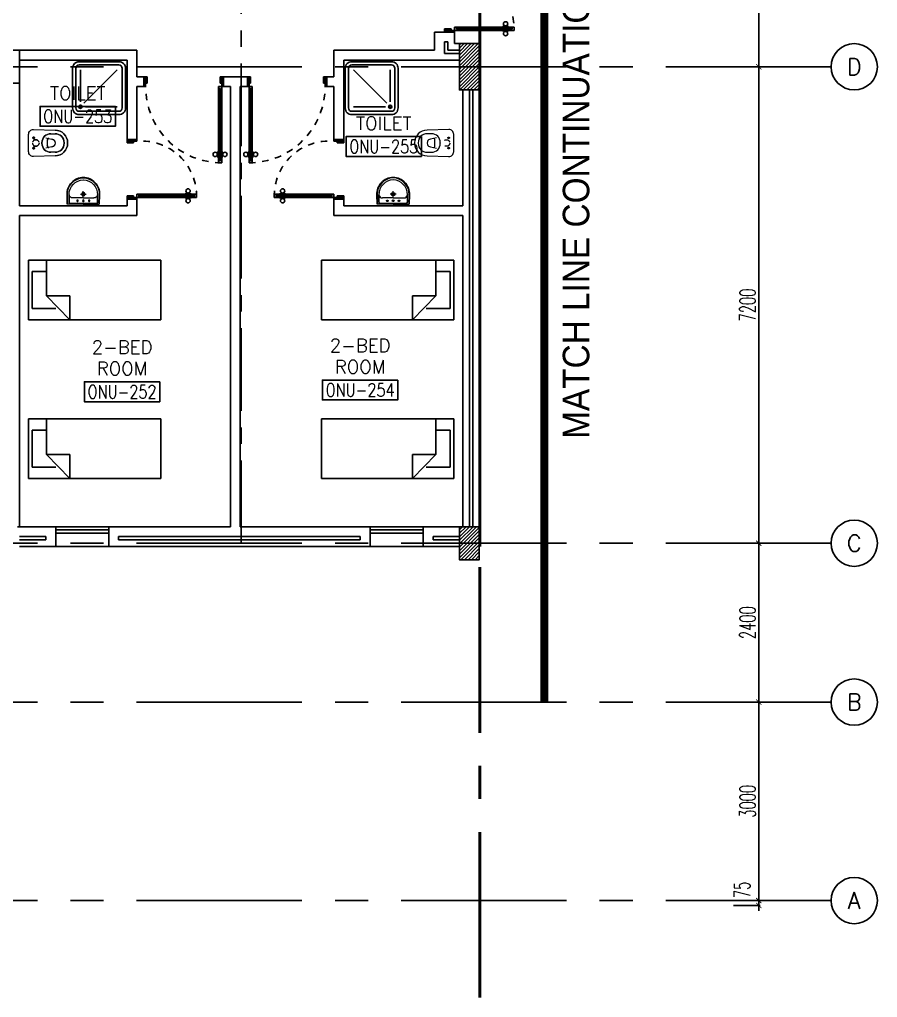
# Model space of a CAD drawing. Extents: x 0 to 90.9, y -1.6 to 78.
# Drawn here: x 77.98 to 90.95, y -1.55 to 13.23 of the extents above; entities that cross this region are included whole.
import ezdxf
from ezdxf.enums import TextEntityAlignment as Align

# ---------------------------------------------------------------- set-up
doc = ezdxf.new("R2010")
doc.units = 0
doc.header["$MEASUREMENT"] = 0
doc.header["$PDMODE"] = 34
for name, pattern in [('CENTER', [2, 1.25, -0.25, 0.25, -0.25]), ('CENTER2', [1.125, 0.75, -0.125, 0.125, -0.125]), ('CENTERX2', [4, 2.5, -0.5, 0.5, -0.5]), ('DASHED', [0.75, 0.5, -0.25]), ('HIDDEN', [0.375, 0.25, -0.125]), ('HIDDEN2', [0.1875, 0.125, -0.0625])]:
    doc.linetypes.add(name, pattern=pattern)
doc.layers.get('0').update_dxf_attribs({"color": 11, "linetype": 'CONTINUOUS'})
doc.layers.get('DEFPOINTS').update_dxf_attribs({"color": 11, "linetype": 'CONTINUOUS'})
for name, color, linetype in [('AX-CR', 11, 'CONTINUOUS'), ('AX-DIM', 11, 'CONTINUOUS'), ('AX-TXT', 11, 'CONTINUOUS'), ('AXES', 11, 'CENTERX2'), ('AXES1', 11, 'CENTER'), ('COL', 11, 'CONTINUOUS'), ('DOOR', 11, 'CONTINUOUS'), ('EJ', 11, 'CONTINUOUS'), ('ELEV', 11, 'CONTINUOUS'), ('FIX', 11, 'CONTINUOUS'), ('FUR', 11, 'CONTINUOUS'), ('HAT', 11, 'CONTINUOUS'), ('INSUL', 11, 'CONTINUOUS'), ('RM-BOX', 11, 'CONTINUOUS'), ('RM-NAME', 11, 'CONTINUOUS'), ('RM-NO', 11, 'CONTINUOUS'), ('ROOF', 11, 'CONTINUOUS'), ('TXT1', 3, 'CONTINUOUS'), ('WALL', 11, 'CONTINUOUS'), ('WIN', 11, 'CONTINUOUS')]:
    doc.layers.add(name, color=color, linetype=linetype)
doc.styles.add('ROMANS', font='ROMANS.shx', dxfattribs={"width": 0.6})
doc.styles.add('TTXT', font='swisse.ttf', dxfattribs={"width": 0.6})
doc.dimstyles.new('DIM-OUT', dxfattribs={"dimscale": 0, "dimtxt": 0.24, "dimasz": 0.08, "dimexe": 0.02, "dimexo": 0.02, "dimgap": 0.05, "dimtad": 1, "dimdec": 0, "dimlfac": 1000, "dimzin": 0, "dimdsep": 46, "dimtxsty": 'ROMANS', "dimblk1": 'ARCHTICK', "dimblk2": 'ARCHTICK', "dimsah": 1, "dimcen": 0.01, "dimdle": 0.08, "dimclrd": 7, "dimclre": 7, "dimclrt": 2, "dimadec": 0, "dimazin": 0, "dimtp": 2, "dimtm": 2, "dimtfac": 0.114286, "dimtdec": 0, "dimtix": 1, "dimtmove": 2, "dimatfit": 3, "dimldrblk": 'ARCHTICK', "dimfxl": 0, "dimtolj": 1, "dimtzin": 0, "dimarcsym": 0})

# ---------------------------------------------------------------- blocks, each defined once
blk = doc.blocks.new('SHR1')
at = {"layer": 'FIX'}
for p, q in [((-196, 196), (-700, 700)), ((-143, 218), (-143, 700)), ((-218, 143), (-700, 143))]:
    blk.add_line(p, q, dxfattribs=at)
for points in [[(-825, 125), (-825, 725, -0.414214), (-725, 825), (-125, 825, -0.414214), (-25, 725), (-25, 125, -0.414214), (-125, 25), (-725, 25, -0.414214)], [(-775, 125), (-775, 725, -0.414214), (-725, 775), (-125, 775, -0.414214), (-75, 725), (-75, 125, -0.414214), (-125, 75), (-725, 75, -0.414214)]]:
    blk.add_lwpolyline(points, format="xyb", close=True, dxfattribs=at)
for radius in [25, 15]:
    blk.add_circle((-143, 143), radius, dxfattribs=at)
blk = doc.blocks.new('WC1')
at = {"layer": 'FIX', "lineweight": 20}
for p, q in [((-210, 204), (-538, 194)), ((-727, 5), (-727, -5)), ((-674, 5), (-674, -5)), ((-534, 24), (-540, 0)), ((-540, 0), (-534, -24)), ((-475, 141), (-538, 141)), ((-395, 76), (-490, 60)), ((-339, 5), (-339, -5)), ((-538, -141), (-475, -141)), ((-490, -60), (-395, -76)), ((-538, -194), (-210, -204))]:
    blk.add_line(p, q, dxfattribs=at)
at = {"layer": 'FIX', "linetype": 'Continuous', "lineweight": 20}
blk.add_line((-420, -47), (-420, 45), dxfattribs=at)
at = {"layer": 'FIX', "lineweight": 20}
blk.add_lwpolyline([(-213, -204), (-210, -204, 0.414214), (-137, -131), (-137, 0), (-137, 131, 0.414214), (-210, 204)], format="xyb", dxfattribs=at)
at = {"layer": 'FIX', "linetype": 'HIDDEN2', "lineweight": 20, "ltscale": 0.3}
blk.add_circle((-245, 0), 49.8, dxfattribs=at)
at = {"layer": 'FIX', "linetype": 'HIDDEN', "lineweight": 20, "ltscale": 0.05}
for centre in [(-213, 78), (-213, -77)]:
    blk.add_circle(centre, 11.6, dxfattribs=at)
at = {"layer": 'FIX', "lineweight": 20}
for centre, radius, start, end in [((-538, 5), 189, 90, 180), ((-538, 5), 136, 90, 180), ((-473, -7), 68.2, 128.9242, 152.8468), ((-464, -18), 82, 108.496, 128.9242), ((-475, 5), 136, 360, 90), ((-538, -5), 189, 180, 270), ((-538, -5), 136, 180, 270), ((-473, 7), 68.2, 207.1532, 231.0758), ((-464, 18), 82, 231.0758, 251.504), ((-475, -5), 136, 270, 0)]:
    blk.add_arc(centre, radius, start, end, dxfattribs=at)
at = {"layer": 'FIX', "linetype": 'Continuous', "lineweight": 20}
for centre, start, end in [((-443, 46), 357.6662, 91.6121), ((-442, -46), 268.3879, 2.3338)]:
    blk.add_arc(centre, 22.3, start, end, dxfattribs=at)
blk = doc.blocks.new('LAV1')
at = {"layer": 'FIX', "linetype": 'ByBlock', "ltscale": 0.3}
for p, q in [((-280, 210), (-275, 50)), ((-245, 210), (-245, 85)), ((245, 210), (245, 85)), ((280, 210), (275, 50)), ((0, 60), (-220, 60)), ((0, 60), (220, 60))]:
    blk.add_line(p, q, dxfattribs=at)
at = {"layer": 'FIX', "linetype": 'Continuous', "lineweight": 20}
for p, q in [((-275, 210), (-275, 50)), ((275, 210), (275, 50)), ((0, 50), (-275, 50)), ((0, 50), (-252, 50)), ((0, 155), (-181, 155)), ((0, 155), (181, 155)), ((0, 50), (275, 50)), ((0, 50), (252, 50))]:
    blk.add_line(p, q, dxfattribs=at)
at = {"layer": 'FIX', "linetype": 'DASHED', "lineweight": 20, "ltscale": 0.05}
for p, q in [((50, 220), (-50, 220)), ((0, 170), (0, 270)), ((0, 170), (0, 270))]:
    blk.add_line(p, q, dxfattribs=at)
at = {"layer": 'FIX', "lineweight": 20}
for p, q in [((16, 107), (-15, 107)), ((0, 92), (0, 123))]:
    blk.add_line(p, q, dxfattribs=at)
for centre, radius in [((0, 220), 29.5), ((0, 220), 22.5), ((0, 107), 15.5)]:
    blk.add_circle(centre, radius, dxfattribs=at)
at = {"layer": 'FIX', "linetype": 'HIDDEN', "lineweight": 20, "ltscale": 0.05}
for centre in [(-100, 107), (100, 107)]:
    blk.add_circle(centre, 12.4, dxfattribs=at)
at = {"layer": 'FIX', "linetype": 'ByBlock', "ltscale": 0.3}
for centre, radius, start, end in [((7, 220), 287, 91.3776, 182.0064), ((-7, 220), 287, 357.9936, 88.6224), ((-220, 85), 24.9, 179.7021, 269.9486), ((220, 85), 24.9, 270.0514, 0.2979)]:
    blk.add_arc(centre, radius, start, end, dxfattribs=at)
at = {"layer": 'FIX', "linetype": 'Continuous', "lineweight": 20}
for centre, radius, start, end in [((8, 217), 283, 91.6988, 181.351), ((8, 212), 253, 91.7328, 180.4884), ((-8, 217), 283, 358.649, 88.3012), ((-8, 212), 253, 359.5116, 88.2672), ((-179, 222), 66.9, 190.2006, 268.0786), ((179, 222), 66.9, 271.9214, 349.7994)]:
    blk.add_arc(centre, radius, start, end, dxfattribs=at)
blk = doc.blocks.new('DOOR100')
at = {"layer": 'DOOR', "color": 0, "linetype": 'ByBlock'}
for p, q in [((-92, 1206), (-92, 1141)), ((-83, 1206), (-92, 1206)), ((-83, 1129), (-83, 1219)), ((-76, 1219), (-83, 1219)), ((-83, 1206), (-83, 1141)), ((-76, 1251), (-76, 1301)), ((-76, 1301), (-26, 1301)), ((-26, 1301), (-76, 1301)), ((-59, 1251), (-76, 1251)), ((-59, 1251), (-59, 1271)), ((-43, 1271), (-59, 1271)), ((-43, 1251), (-43, 1271)), ((-26, 1251), (-43, 1251)), ((-26, 1251), (-26, 1301)), ((-26, 1219), (-19, 1219)), ((-19, 1129), (-19, 1219)), ((-19, 1206), (-19, 1141)), ((-19, 1206), (-10, 1206)), ((-10, 1206), (-10, 1141)), ((-83, 1141), (-92, 1141)), ((-76, 1129), (-83, 1129)), ((-26, 1129), (-19, 1129)), ((-19, 1141), (-10, 1141)), ((-1201, 0), (-1201, 150)), ((-1201, 150), (-1176, 150)), ((-1201, 150), (-1201, 0)), ((-1176, 150), (-1176, 100)), ((-76, 200), (-59, 200)), ((-76, 150), (-76, 200)), ((-76, 150), (-26, 150)), ((-59, 200), (-59, 180)), ((-59, 180), (-43, 180)), ((-43, 200), (-26, 200)), ((-43, 180), (-43, 200)), ((-26, 200), (-26, 150)), ((-1, 150), (-26, 150)), ((-26, 150), (-26, 100)), ((-1, 150), (-1, 0)), ((-1151, 0), (-1201, 0)), ((-1176, 100), (-1151, 100)), ((-1151, 100), (-1151, 0)), ((-51, 100), (-51, 0)), ((-26, 100), (-51, 100)), ((-51, 0), (-1, 0))]:
    blk.add_line(p, q, dxfattribs=at)
at = {"layer": 'DOOR', "linetype": 'ByBlock'}
for p, q in [((-76, 1251), (-76, 200)), ((-59, 200), (-59, 1251)), ((-43, 200), (-43, 1251)), ((-26, 200), (-26, 1251))]:
    blk.add_line(p, q, dxfattribs=at)
at = {"layer": 'DOOR', "color": 9, "linetype": 'ByBlock'}
for p, q in [((-1151, 0), (-1201, 114)), ((-1151, 0), (-1201, 40)), ((-1151, 0), (-1164, 100)), ((-51, 0), (-1, 114)), ((-51, 0), (-38, 100)), ((-51, 0), (-1, 40))]:
    blk.add_line(p, q, dxfattribs=at)
at = {"layer": 'DOOR', "color": 0, "linetype": 'ByBlock'}
for centre in [(-125, 1174), (22, 1174)]:
    blk.add_circle(centre, 32.4, dxfattribs=at)
at = {"layer": 'DOOR', "linetype": 'HIDDEN', "ltscale": 0.5}
blk.add_arc((-27, 152), 1149, 89.961, 180.0931, dxfattribs=at)
at = {"layer": 'DOOR', "color": 9, "linetype": 'ByBlock'}
for centre, radius, start, end in [((-1151, 0), 154, 103.7142, 108.8947), ((-51, 0), 154, 71.1053, 76.2858), ((-1151, 0), 134, 100.72, 111.8402), ((-1151, 0), 94.4, 90, 121.9818), ((-1151, 0), 74.4, 90, 132.2236), ((-1151, 0), 54.4, 90, 156.7926), ((-1151, 0), 34.4, 90, 180), ((-1151, 0), 14.4, 90, 180), ((-51, 0), 94.4, 58.0182, 90), ((-51, 0), 74.4, 47.7764, 90), ((-51, 0), 54.4, 23.2074, 90), ((-51, 0), 34.4, 0, 90), ((-51, 0), 14.4, 0, 90), ((-51, 0), 134, 68.1598, 79.28), ((-51, 0), 114, 64.0838, 77.3774)]:
    blk.add_arc(centre, radius, start, end, dxfattribs=at)
blk = doc.blocks.new('RM1')
at = {"layer": 'RM-BOX'}
blk.add_lwpolyline([(570, -200), (-570, -200), (-570, -500), (570, -500)], close=True, dxfattribs=at)
at = {"layer": 'RM-NAME', "style": 'ROMANS'}
for tag, p in [('ROOMNAME1', (0, 324)), ('ROOMNAME2', (0, 0))]:
    blk.add_attdef(tag, text='', height=200, dxfattribs=at).set_placement(p, align=Align.MIDDLE)
at = {"layer": 'RM-NO', "style": 'ROMANS', "width": 0.8}
blk.add_attdef('ROOMNO', text='', height=200, dxfattribs=at).set_placement((0, -350), align=Align.MIDDLE)
blk = doc.blocks.new('DOOR90')
at = {"layer": 'DOOR', "linetype": 'ByBlock'}
for p, q in [((0, 0), (-150, 0)), ((-200, -25), (-1000, -25)), ((-200, -42), (-1000, -42)), ((-200, -58), (-1000, -58)), ((-1000, -75), (-200, -75))]:
    blk.add_line(p, q, dxfattribs=at)
at = {"layer": 'DOOR', "color": 0, "linetype": 'ByBlock'}
for p, q in [((-150, 0), (-150, -25)), ((-150, 0), (0, 0)), ((0, -50), (0, 0)), ((-1050, -25), (-1050, -75)), ((-1050, -75), (-1050, -25)), ((-1000, -25), (-1050, -25)), ((-1000, -75), (-1050, -75)), ((-1020, -42), (-1020, -58)), ((-1000, -42), (-1020, -42)), ((-1000, -58), (-1020, -58)), ((-1000, -25), (-1000, -42)), ((-1000, -58), (-1000, -75)), ((-968, -25), (-968, -18)), ((-878, -18), (-968, -18)), ((-968, -75), (-968, -82)), ((-878, -82), (-968, -82)), ((-955, -18), (-955, -9)), ((-955, -9), (-890, -9)), ((-955, -18), (-890, -18)), ((-955, -82), (-955, -91)), ((-955, -82), (-890, -82)), ((-955, -91), (-890, -91)), ((-890, -18), (-890, -9)), ((-890, -82), (-890, -91)), ((-878, -25), (-878, -18)), ((-878, -75), (-878, -82)), ((-200, -42), (-200, -25)), ((-200, -25), (-150, -25)), ((-180, -42), (-200, -42)), ((-200, -75), (-200, -58)), ((-200, -58), (-180, -58)), ((-150, -75), (-200, -75)), ((-180, -58), (-180, -42)), ((-150, -75), (-150, -25)), ((-150, -25), (-100, -25)), ((-100, -25), (-100, -50)), ((-100, -50), (0, -50)), ((-150, -900), (-150, -875)), ((-150, -875), (-100, -875)), ((-100, -850), (0, -850)), ((-100, -875), (-100, -850)), ((0, -850), (0, -900)), ((0, -900), (-150, -900)), ((-150, -900), (0, -900))]:
    blk.add_line(p, q, dxfattribs=at)
at = {"layer": 'DOOR', "color": 9, "linetype": 'ByBlock'}
for p, q in [((0, -50), (-114, 0)), ((0, -50), (-40, 0)), ((0, -50), (-100, -37)), ((0, -850), (-114, -900)), ((0, -850), (-100, -863)), ((0, -850), (-40, -900))]:
    blk.add_line(p, q, dxfattribs=at)
at = {"layer": 'DOOR', "color": 0, "linetype": 'ByBlock'}
for centre in [(-923, 24), (-923, -124)]:
    blk.add_circle(centre, 32.4, dxfattribs=at)
at = {"layer": 'DOOR', "color": 9, "linetype": 'ByBlock'}
for centre, radius, start, end in [((0, -50), 74.4, 137.7764, 180), ((0, -50), 54.4, 113.2074, 180), ((0, -50), 154, 161.1053, 166.2858), ((0, -50), 134, 158.1598, 169.28), ((0, -50), 114, 154.0838, 167.3774), ((0, -50), 94.4, 148.0182, 180), ((0, -50), 34.4, 90, 180), ((0, -50), 14.4, 90, 180), ((0, -850), 154, 193.7142, 198.8947), ((0, -850), 134, 190.72, 201.8402), ((0, -850), 94.4, 180, 211.9818), ((0, -850), 74.4, 180, 222.2236), ((0, -850), 54.4, 180, 246.7926), ((0, -850), 34.4, 180, 270), ((0, -850), 14.4, 180, 270)]:
    blk.add_arc(centre, radius, start, end, dxfattribs=at)
at = {"layer": 'DOOR', "linetype": 'HIDDEN', "ltscale": 0.5}
blk.add_arc((-222, -50), 828, 178.2701, 275.003, dxfattribs=at)
blk = doc.blocks.new('AH20A')
at = {"layer": 'FUR'}
for p, q in [((0, 0.5), (0, -0.5)), ((1, 0.5), (0, 0.5)), ((0.1358, 0.5), (0.1358, -0.0987)), ((1, -0.5), (1, 0.5)), ((0.1358, 0.3112), (0.0277, 0.3112)), ((0.0277, 0.3112), (0.0277, -0.3087)), ((0.1358, -0.0987), (0.3125, -0.5)), ((0.1358, -0.0987), (0.3125, -0.0987)), ((0.3125, -0.5), (0.3125, -0.0987)), ((0.0277, -0.3087), (0.2076, -0.3087)), ((0, -0.5), (1, -0.5))]:
    blk.add_line(p, q, dxfattribs=at)
blk = doc.blocks.new('COL50')
at = {"layer": 'COL'}
blk.add_lwpolyline([(-250, 250), (-250, -250), (250, -250), (250, 250)], close=True, dxfattribs=at)
blk = doc.blocks.new('C-300')
at = {"layer": 'HAT', "linetype": 'ByBlock', "ltscale": 0.3}
h = blk.add_hatch(dxfattribs=at)
h.set_pattern_fill('ANSI31', color=8, scale=300, style=0)
h.set_pattern_definition([(45, (-258496.182, -82361.005), (-26.5165043, 26.5165043), [])])
h.paths.add_polyline_path([(300, 500), (0, 500), (0, 250), (300, 250)])
h.paths.add_polyline_path([(300, 250), (0, 250), (0, 0), (300, 0)])
at = {"layer": 'COL'}
blk.add_lwpolyline([(0, 500), (300, 500), (300, 0), (0, 0)], close=True, dxfattribs=at)
blk = doc.blocks.new('C11')
at = {"layer": 'HAT'}
h = blk.add_hatch(dxfattribs=at)
h.set_pattern_fill('ANSI31', color=256, scale=300, style=0)
h.set_pattern_definition([(45, (-248556.182, -75061.005), (-26.5165043, 26.5165043), [])])
h.paths.add_polyline_path([(300, 700), (0, 700), (0, 350), (300, 350)])
h.paths.add_polyline_path([(300, 350), (0, 350), (0, 0), (300, 0)])
at = {"layer": 'COL'}
blk.add_lwpolyline([(300, 700), (300, 0), (0, 0), (0, 700)], close=True, dxfattribs=at)
blk = doc.blocks.new('_ARCHTICK')
at = {"color": 0, "linetype": 'ByBlock', "const_width": 0.15}
blk.add_lwpolyline([(-0.5, -0.5), (0.5, 0.5)], dxfattribs=at)
blk = doc.blocks.new('*D123')
at = {"layer": 'AX-DIM', "color": 7, "lineweight": -2}
for p, q in [((88.774, 16.112), (89.174, 16.112)), ((89.154, 16.192), (89.154, 12.432)), ((88.774, 12.512), (89.174, 12.512))]:
    blk.add_line(p, q, dxfattribs=at)
at = {"layer": 'DEFPOINTS', "color": 0}
for p in [(88.754, 16.112), (88.754, 12.512), (89.154, 12.512)]:
    blk.add_point(p, dxfattribs=at)
at = {"layer": 'AX-DIM', "color": 7, "lineweight": -2, "xscale": 0.08, "yscale": 0.08, "zscale": 0.08}
for p, rotation in [((89.154, 16.112), 90), ((89.154, 12.512), 270)]:
    blk.add_blockref('_ARCHTICK', p, dxfattribs=dict(at, rotation=rotation))
at = {"layer": 'AX-DIM', "color": 2, "insert": (88.984, 14.312), "char_height": 0.24, "attachment_point": 5, "rotation": 90, "style": 'ROMANS'}
blk.add_mtext('\\A1;3600', dxfattribs=at)
blk = doc.blocks.new('*D120')
at = {"layer": 'AX-DIM', "color": 7, "lineweight": -2}
for p, q in [((88.774, -0.088), (89.174, -0.088)), ((89.154, -0.088), (89.154, -0.008)), ((89.154, -0.088), (89.154, -0.163)), ((88.774, -0.163), (89.174, -0.163)), ((89.154, -0.163), (89.154, -0.243))]:
    blk.add_line(p, q, dxfattribs=at)
at = {"layer": 'DEFPOINTS', "color": 0}
for p in [(88.754, -0.088), (88.754, -0.163), (89.154, -0.163)]:
    blk.add_point(p, dxfattribs=at)
at = {"layer": 'AX-DIM', "color": 7, "lineweight": -2, "xscale": 0.08, "yscale": 0.08, "zscale": 0.08}
for p, rotation in [((89.154, -0.088), 270), ((89.154, -0.163), 90)]:
    blk.add_blockref('_ARCHTICK', p, dxfattribs=dict(at, rotation=rotation))
at = {"layer": 'AX-DIM', "color": 2, "insert": (88.902, 0.073), "char_height": 0.24, "attachment_point": 5, "rotation": 90, "style": 'ROMANS'}
blk.add_mtext('\\A1;75', dxfattribs=at)
blk = doc.blocks.new('*D119')
at = {"layer": 'AX-DIM', "color": 7, "lineweight": -2}
for p, q in [((89.154, 2.992), (89.154, -0.168)), ((88.774, 2.912), (89.174, 2.912)), ((88.774, -0.088), (89.174, -0.088))]:
    blk.add_line(p, q, dxfattribs=at)
at = {"layer": 'DEFPOINTS', "color": 0}
for p in [(88.754, 2.912), (88.754, -0.088), (89.154, -0.088)]:
    blk.add_point(p, dxfattribs=at)
at = {"layer": 'AX-DIM', "color": 7, "lineweight": -2, "xscale": 0.08, "yscale": 0.08, "zscale": 0.08}
for p, rotation in [((89.154, 2.912), 90), ((89.154, -0.088), 270)]:
    blk.add_blockref('_ARCHTICK', p, dxfattribs=dict(at, rotation=rotation))
at = {"layer": 'AX-DIM', "color": 2, "insert": (88.984, 1.412), "char_height": 0.24, "attachment_point": 5, "rotation": 90, "style": 'ROMANS'}
blk.add_mtext('\\A1;3000', dxfattribs=at)
blk = doc.blocks.new('*D118')
at = {"layer": 'AX-DIM', "color": 7, "lineweight": -2}
for p, q in [((89.154, 5.392), (89.154, 2.832)), ((88.774, 5.312), (89.174, 5.312)), ((88.774, 2.912), (89.174, 2.912))]:
    blk.add_line(p, q, dxfattribs=at)
at = {"layer": 'DEFPOINTS', "color": 0}
for p in [(88.754, 5.312), (88.754, 2.912), (89.154, 2.912)]:
    blk.add_point(p, dxfattribs=at)
at = {"layer": 'AX-DIM', "color": 7, "lineweight": -2, "xscale": 0.08, "yscale": 0.08, "zscale": 0.08}
for p, rotation in [((89.154, 5.312), 90), ((89.154, 2.912), 270)]:
    blk.add_blockref('_ARCHTICK', p, dxfattribs=dict(at, rotation=rotation))
at = {"layer": 'AX-DIM', "color": 2, "insert": (88.984, 4.112), "char_height": 0.24, "attachment_point": 5, "rotation": 90, "style": 'ROMANS'}
blk.add_mtext('\\A1;2400', dxfattribs=at)
blk = doc.blocks.new('*D117')
at = {"layer": 'AX-DIM', "color": 7, "lineweight": -2}
for p, q in [((89.154, 12.592), (89.154, 5.232)), ((88.774, 12.512), (89.174, 12.512)), ((88.774, 5.312), (89.174, 5.312))]:
    blk.add_line(p, q, dxfattribs=at)
at = {"layer": 'DEFPOINTS', "color": 0}
for p in [(88.754, 12.512), (88.754, 5.312), (89.154, 5.312)]:
    blk.add_point(p, dxfattribs=at)
at = {"layer": 'AX-DIM', "color": 7, "lineweight": -2, "xscale": 0.08, "yscale": 0.08, "zscale": 0.08}
for p, rotation in [((89.154, 12.512), 90), ((89.154, 5.312), 270)]:
    blk.add_blockref('_ARCHTICK', p, dxfattribs=dict(at, rotation=rotation))
at = {"layer": 'AX-DIM', "color": 2, "insert": (88.984, 8.912), "char_height": 0.24, "attachment_point": 5, "rotation": 90, "style": 'ROMANS'}
blk.add_mtext('\\A1;7200', dxfattribs=at)
blk = doc.blocks.new('AXR')
at = {"layer": 'AX-CR'}
blk.add_circle((350, 0), 350, dxfattribs=at)
at = {"layer": 'AX-TXT', "style": 'ROMANS'}
blk.add_attdef('AX', text='', height=250, dxfattribs=at).set_placement((350, 0), align=Align.MIDDLE)
blk = doc.blocks.new('A$C272A55A0')
at = {"layer": 'DOOR', "color": 0, "linetype": 'ByBlock'}
for p, q in [((0, 900), (0, 1050)), ((50, 1050), (0, 1050)), ((50, 950), (50, 1050)), ((1750, 950), (1750, 1050)), ((1750, 1050), (1800, 1050)), ((1800, 1050), (1800, 900)), ((0, 900), (25, 900)), ((25, 950), (50, 950)), ((25, 900), (25, 950)), ((75, 900), (25, 900)), ((25, 850), (25, 900)), ((75, 900), (75, 850)), ((1725, 900), (1775, 900)), ((1725, 900), (1725, 850)), ((1775, 950), (1750, 950)), ((1775, 900), (1775, 950)), ((1800, 900), (1775, 900)), ((1775, 850), (1775, 900)), ((42, 850), (25, 850)), ((58, 870), (42, 870)), ((42, 870), (42, 850)), ((58, 850), (58, 870)), ((75, 850), (58, 850)), ((1725, 850), (1742, 850)), ((1742, 870), (1758, 870)), ((1742, 850), (1742, 870)), ((1758, 870), (1758, 850)), ((1758, 850), (1775, 850)), ((1718, 160), (1709, 160)), ((1709, 95), (1709, 160)), ((1725, 173), (1718, 173)), ((1718, 173), (1718, 83)), ((1718, 95), (1718, 160)), ((1775, 173), (1782, 173)), ((1782, 173), (1782, 83)), ((1782, 160), (1791, 160)), ((1782, 95), (1782, 160)), ((1791, 95), (1791, 160)), ((25, 50), (42, 50)), ((25, 50), (25, 0)), ((25, 0), (75, 0)), ((75, 0), (25, 0)), ((42, 50), (42, 30)), ((42, 30), (58, 30)), ((58, 50), (75, 50)), ((58, 50), (58, 30)), ((75, 50), (75, 0)), ((1718, 95), (1709, 95)), ((1725, 83), (1718, 83)), ((1742, 50), (1725, 50)), ((1725, 50), (1725, 0)), ((1775, 0), (1725, 0)), ((1725, 0), (1775, 0)), ((1742, 50), (1742, 30)), ((1758, 30), (1742, 30)), ((1775, 50), (1758, 50)), ((1758, 50), (1758, 30)), ((1775, 83), (1782, 83)), ((1775, 50), (1775, 0)), ((1782, 95), (1791, 95))]:
    blk.add_line(p, q, dxfattribs=at)
at = {"layer": 'DOOR', "color": 9, "linetype": 'ByBlock'}
for p, q in [((50, 1050), (0, 1010)), ((50, 1050), (0, 937)), ((50, 1050), (37, 950)), ((1750, 1050), (1800, 1010)), ((1750, 1050), (1800, 937)), ((1750, 1050), (1763, 950))]:
    blk.add_line(p, q, dxfattribs=at)
at = {"layer": 'DOOR', "linetype": 'ByBlock'}
for p, q in [((25, 850), (25, 50)), ((42, 850), (42, 50)), ((58, 850), (58, 50)), ((75, 50), (75, 850)), ((1725, 50), (1725, 850)), ((1742, 850), (1742, 50)), ((1758, 850), (1758, 50)), ((1775, 850), (1775, 50))]:
    blk.add_line(p, q, dxfattribs=at)
at = {"layer": 'DOOR', "color": 0, "linetype": 'ByBlock'}
for centre in [(1676, 128), (1824, 128)]:
    blk.add_circle(centre, 32.4, dxfattribs=at)
at = {"layer": 'DOOR', "color": 9, "linetype": 'ByBlock'}
for centre, radius, start, end in [((50, 1050), 34.4, 180, 270), ((50, 1050), 14.4, 180, 270), ((1750, 1050), 14.4, 270, 0), ((1750, 1050), 34.4, 270, 0), ((50, 1050), 54.4, 203.2074, 270), ((50, 1050), 74.4, 227.7764, 270), ((50, 1050), 94.4, 238.0182, 270), ((50, 1050), 114, 244.0838, 257.3774), ((50, 1050), 134, 248.1598, 259.28), ((50, 1050), 154, 251.1053, 256.2858), ((1750, 1050), 54.4, 270, 336.7926), ((1750, 1050), 74.4, 270, 312.2236), ((1750, 1050), 94.4, 270, 301.9818), ((1750, 1050), 114, 282.6226, 295.9162), ((1750, 1050), 134, 280.72, 291.8402), ((1750, 1050), 154, 283.7142, 288.8947)]:
    blk.add_arc(centre, radius, start, end, dxfattribs=at)
at = {"layer": 'DOOR', "linetype": 'HIDDEN', "ltscale": 0.5}
for centre, start, end in [((50, 851), 268.3174, 3.2965), ((1750, 851), 176.7035, 271.6826)]:
    blk.add_arc(centre, 851, start, end, dxfattribs=at)
at = {"layer": 'WALL', "linetype": 'ByBlock'}
blk.add_line((1800, 900), (1800, 1050), dxfattribs=at)

msp = doc.modelspace()

# ---------------------------------------------------------------- linework, layer by layer
at = {"layer": 'AXES'}
for p, q in [((84.9289, -1.5519), (84.9289, 76.9108)), ((84.9489, -1.5519), (84.9489, 76.9108)), ((90.248, 12.5124), (68.7289, 12.5124)), ((90.248, 5.3124), (68.7289, 5.3124)), ((90.248, 2.9124), (68.7289, 2.9124)), ((90.248, -0.0876), (68.7289, -0.0876))]:
    msp.add_line(p, q, dxfattribs=at)
at = {"layer": 'AXES1'}
msp.add_line((81.3289, 5.3124), (81.3289, 64.1324), dxfattribs=at)
at = {"layer": 'EJ'}
for p, q in [((84.9289, 15.0124), (84.9289, 12.9124)), ((84.9489, 15.0124), (84.9489, 12.9124))]:
    msp.add_line(p, q, dxfattribs=at)
at = {"layer": 'ELEV', "linetype": 'CENTER2', "const_width": 0.12}
msp.add_lwpolyline([(85.9131, 2.9124), (85.9131, 66.5324)], dxfattribs=at)
at = {"layer": 'FIX'}
for p, q in [((78.8985, 11.9821), (78.8985, 12.4644)), ((78.9516, 11.9601), (79.4559, 12.4644)), ((78.9735, 11.9071), (79.4559, 11.9071))]:
    msp.add_line(p, q, dxfattribs=at)
at = {"layer": 'FIX', "lineweight": 20}
for p, q in [((78.1889, 11.5642), (78.5169, 11.5542)), ((78.3737, 11.4361), (78.4692, 11.4205)), ((78.4539, 11.5012), (78.5169, 11.5012)), ((78.5125, 11.3846), (78.5184, 11.3604)), ((78.3179, 11.3652), (78.3179, 11.3556)), ((78.4692, 11.3003), (78.3737, 11.2847)), ((78.5184, 11.3604), (78.5125, 11.3361)), ((78.6529, 11.3652), (78.6529, 11.3556)), ((78.7059, 11.3652), (78.7059, 11.3556)), ((78.5169, 11.1666), (78.1889, 11.1566)), ((78.5169, 11.2196), (78.4539, 11.2196))]:
    msp.add_line(p, q, dxfattribs=at)
at = {"layer": 'FIX', "linetype": 'Continuous', "lineweight": 20}
for p, q in [((78.399, 11.313), (78.3993, 11.405)), ((83.3848, 10.5782), (83.3848, 10.4374)), ((83.6268, 10.5298), (83.4672, 10.5298)), ((83.6268, 10.5298), (83.7864, 10.5298)), ((83.8688, 10.5782), (83.8688, 10.4374)), ((83.6268, 10.4374), (83.3848, 10.4374)), ((83.6268, 10.4374), (83.4046, 10.4374)), ((83.6268, 10.4374), (83.849, 10.4374)), ((83.6268, 10.4374), (83.8688, 10.4374))]:
    msp.add_line(p, q, dxfattribs=at)
at = {"layer": 'FIX', "color": 32, "linetype": 'ByBlock', "ltscale": 0.3}
for p, q in [((83.3804, 10.5782), (83.3848, 10.4374)), ((83.4112, 10.5782), (83.4112, 10.4682)), ((83.8424, 10.5782), (83.8424, 10.4682)), ((83.8732, 10.5782), (83.8688, 10.4374)), ((83.6268, 10.4462), (83.4331, 10.4462)), ((83.6268, 10.4462), (83.8205, 10.4462))]:
    msp.add_line(p, q, dxfattribs=at)
at = {"layer": 'FIX', "color": 32, "linetype": 'DASHED', "lineweight": 20, "ltscale": 0.05}
for p, q in [((83.6704, 10.587), (83.5824, 10.587)), ((83.6264, 10.543), (83.6264, 10.631)), ((83.6264, 10.543), (83.6264, 10.631))]:
    msp.add_line(p, q, dxfattribs=at)
at = {"layer": 'FIX', "color": 32, "lineweight": 20}
for p, q in [((83.6268, 10.4743), (83.6268, 10.5017)), ((83.6405, 10.488), (83.6132, 10.488))]:
    msp.add_line(p, q, dxfattribs=at)
at = {"layer": 'FIX'}
for points in [[(79.5809, 11.8894), (79.5809, 12.4894, 0.4142136), (79.4809, 12.5894), (78.8809, 12.5894, 0.4142136), (78.7809, 12.4894), (78.7809, 11.8894, 0.4142136), (78.8809, 11.7894), (79.4809, 11.7894, 0.4142136)], [(79.5309, 11.8894), (79.5309, 12.4894, 0.4142136), (79.4809, 12.5394), (78.8809, 12.5394, 0.4142136), (78.8309, 12.4894), (78.8309, 11.8894, 0.4142136), (78.8809, 11.8394), (79.4809, 11.8394, 0.4142136)]]:
    msp.add_lwpolyline(points, format="xyb", close=True, dxfattribs=at)
at = {"layer": 'FIX', "lineweight": 20}
msp.add_lwpolyline([(78.192, 11.1566), (78.1889, 11.1566, -0.4142136), (78.1159, 11.2296), (78.1159, 11.3604), (78.1159, 11.4912, -0.4142136), (78.1889, 11.5642)], format="xyb", dxfattribs=at)
at = {"layer": 'FIX'}
for radius in [0.025, 0.015]:
    msp.add_circle((78.8985, 11.9071), radius, dxfattribs=at)
at = {"layer": 'FIX', "color": 22, "linetype": 'HIDDEN2', "lineweight": 20, "ltscale": 0.3}
msp.add_circle((78.2239, 11.3604), 0.0498, dxfattribs=at)
at = {"layer": 'FIX', "color": 97, "linetype": 'HIDDEN', "lineweight": 20, "ltscale": 0.05}
for centre in [(78.192, 11.4379), (78.192, 11.2829)]:
    msp.add_circle(centre, 0.0116, dxfattribs=at)
at = {"layer": 'FIX', "color": 32, "linetype": 'HIDDEN', "lineweight": 20, "ltscale": 0.05}
for centre in [(83.5388, 10.488), (83.7148, 10.488)]:
    msp.add_circle(centre, 0.0109, dxfattribs=at)
at = {"layer": 'FIX', "lineweight": 20}
for centre, radius in [((83.6264, 10.587), 0.026), ((83.6264, 10.587), 0.0198), ((83.6268, 10.488), 0.0137)]:
    msp.add_circle(centre, radius, dxfattribs=at)
for centre, radius, start, end in [((78.5169, 11.3652), 0.189, 360, 90), ((78.4539, 11.3652), 0.136, 90, 180), ((78.4432, 11.3428), 0.082, 51.07583, 71.50405), ((78.4519, 11.3535), 0.0682, 27.15318, 51.07583), ((78.5169, 11.3652), 0.136, 360, 90), ((78.4539, 11.3556), 0.136, 180, 270), ((78.4432, 11.378), 0.082, 288.49595, 308.92417), ((78.4519, 11.3672), 0.0682, 308.92417, 332.84682), ((78.5169, 11.3556), 0.136, 270, 0), ((78.5169, 11.3556), 0.189, 270, 0)]:
    msp.add_arc(centre, radius, start, end, dxfattribs=at)
at = {"layer": 'FIX', "linetype": 'Continuous', "lineweight": 20}
for centre, radius, start, end in [((78.4215, 11.4059), 0.0223, 88.38785, 182.33379), ((78.4212, 11.3148), 0.0223, 177.66621, 271.61215), ((83.6342, 10.5841), 0.2494, 91.6988, 181.35097), ((83.6335, 10.5803), 0.2223, 91.73281, 180.48842), ((83.6194, 10.5841), 0.2494, 358.64903, 88.3012), ((83.6201, 10.5803), 0.2223, 359.51158, 88.26719), ((83.4691, 10.5886), 0.0589, 190.20056, 268.07863), ((83.7845, 10.5886), 0.0589, 271.92137, 349.79944)]:
    msp.add_arc(centre, radius, start, end, dxfattribs=at)
at = {"layer": 'FIX', "color": 32, "linetype": 'ByBlock', "ltscale": 0.3}
for centre, radius, start, end in [((83.6328, 10.587), 0.2526, 91.37765, 182.00641), ((83.6208, 10.587), 0.2526, 357.99359, 88.62235), ((83.4331, 10.4681), 0.0219, 179.70214, 269.94861), ((83.8205, 10.4681), 0.0219, 270.05139, 0.29786)]:
    msp.add_arc(centre, radius, start, end, dxfattribs=at)
at = {"layer": 'INSUL'}
for p, q in [((84.4039, 12.7124), (84.4039, 12.8874)), ((84.4539, 12.8874), (84.4039, 12.8874)), ((84.4539, 12.7624), (84.4539, 12.8874)), ((84.6289, 12.7124), (84.4039, 12.7124)), ((84.6289, 12.7624), (84.4539, 12.7624)), ((84.7789, 11.8624), (84.7789, 12.1624)), ((84.8289, 11.8624), (84.8289, 12.1624)), ((84.7789, 12.1124), (84.7789, 5.5624)), ((84.8289, 12.1124), (84.8289, 5.5624)), ((84.7789, 10.7624), (84.7789, 5.5624)), ((84.8289, 10.7624), (84.8289, 5.5624)), ((77.9789, 5.4124), (78.3755, 5.4124)), ((77.9789, 5.3624), (78.3755, 5.3624)), ((78.3755, 5.3624), (78.3755, 5.4124)), ((79.4755, 5.4124), (83.1289, 5.4124)), ((79.4755, 5.3624), (79.4755, 5.4124)), ((79.4755, 5.3624), (83.1289, 5.3624)), ((83.1289, 5.3624), (83.1289, 5.4124)), ((84.2322, 5.4124), (84.6289, 5.4124)), ((84.2322, 5.3624), (84.2322, 5.4124)), ((84.2322, 5.3624), (84.6289, 5.3624))]:
    msp.add_line(p, q, dxfattribs=at)
at = {"layer": 'ROOF'}
for p, q in [((84.9489, 26.5624), (84.9489, 12.9124)), ((84.9489, 12.9124), (84.9489, 5.2624))]:
    msp.add_line(p, q, dxfattribs=at)
at = {"layer": 'ROOF', "color": 9}
msp.add_line((84.9489, 12.9124), (84.9489, 5.2624), dxfattribs=at)
at = {"layer": 'WALL'}
for p, q in [((84.2539, 12.7624), (84.2539, 13.0374)), ((84.5539, 13.0374), (84.2539, 13.0374)), ((84.5539, 12.8624), (84.5539, 13.0374)), ((84.5539, 12.8624), (84.6289, 12.8624)), ((84.9289, 12.8624), (84.9289, 12.9124)), ((84.9289, 12.8624), (84.9289, 12.9124)), ((84.9289, 12.8624), (84.9289, 12.9124)), ((84.9289, 12.8624), (84.9289, 12.9124)), ((79.7539, 12.7624), (77.9789, 12.7624)), ((79.7539, 12.7624), (79.7539, 12.3624)), ((82.7289, 12.7624), (82.7289, 12.3624)), ((82.7289, 12.7624), (84.2539, 12.7624)), ((79.6039, 12.6124), (79.6039, 11.4124)), ((82.8789, 12.6124), (82.8789, 11.4124)), ((82.8789, 12.6124), (84.6289, 12.6124)), ((79.8601, 12.3624), (79.7539, 12.3624)), ((79.8601, 12.3624), (79.8601, 12.2124)), ((81.0601, 12.3624), (81.0601, 12.2124)), ((81.4226, 12.3624), (81.4226, 12.2124)), ((82.6226, 12.3624), (82.7289, 12.3624)), ((82.6226, 12.3624), (82.6226, 12.2124)), ((77.9789, 12.2624), (77.9789, 10.4124)), ((79.8601, 12.2124), (79.7539, 12.2124)), ((79.7539, 12.2124), (79.7539, 11.4124)), ((81.1664, 12.2124), (81.1664, 5.5624)), ((81.3164, 12.2124), (81.3164, 5.5624)), ((82.6226, 12.2124), (82.7289, 12.2124)), ((82.7289, 12.2124), (82.7289, 11.4124)), ((84.6789, 12.1624), (84.6789, 11.7124)), ((84.9289, 5.5624), (84.9289, 12.1624)), ((84.9289, 12.1624), (84.9289, 11.7124)), ((84.9289, 5.5624), (84.9289, 12.1624)), ((82.7289, 11.4124), (82.8789, 11.4124)), ((84.6789, 10.9124), (84.6789, 10.5124)), ((84.9289, 10.9124), (84.9289, 5.5624)), ((84.9289, 10.9124), (84.9289, 5.5624)), ((79.6039, 10.5124), (79.6039, 10.4124)), ((79.7539, 10.5124), (79.7539, 10.2624)), ((82.7289, 10.5124), (82.7289, 10.2624)), ((82.7289, 10.5124), (82.8789, 10.5124)), ((82.8789, 10.5124), (82.8789, 10.4124)), ((82.8789, 10.5124), (82.8789, 10.4124)), ((82.8789, 10.4124), (84.6789, 10.4124)), ((83.7289, 10.4124), (84.6789, 10.4124)), ((77.9789, 10.2624), (77.9789, 5.5624)), ((82.7289, 10.2624), (84.6789, 10.2624)), ((77.9488, 5.5624), (78.5289, 5.5624)), ((78.5289, 5.2624), (78.5289, 5.5624)), ((79.3289, 5.5624), (81.1664, 5.5624)), ((79.3289, 5.2624), (79.3289, 5.5624)), ((81.3164, 5.5624), (83.2789, 5.5624)), ((83.2789, 5.2624), (83.2789, 5.5624)), ((84.0789, 5.2624), (84.0789, 5.5624)), ((84.6289, 5.5624), (84.0789, 5.5624)), ((77.9789, 5.2624), (78.5289, 5.2624)), ((79.3289, 5.2624), (83.2789, 5.2624)), ((84.6289, 5.2624), (84.0789, 5.2624))]:
    msp.add_line(p, q, dxfattribs=at)
at = {"layer": 'WALL', "linetype": 'ByBlock'}
for p, q in [((84.9289, 12.8624), (84.9289, 12.8624)), ((84.9289, 12.8624), (84.9289, 12.8624)), ((79.6039, 12.6124), (77.9789, 12.6124)), ((81.4226, 12.3624), (81.0601, 12.3624)), ((81.0601, 12.2124), (81.1664, 12.2124)), ((81.4226, 12.2124), (81.3164, 12.2124)), ((84.6789, 12.1624), (84.6789, 10.4124)), ((84.9289, 12.1624), (84.9289, 5.2624)), ((79.7539, 11.4124), (79.6039, 11.4124)), ((79.7539, 10.5124), (79.6039, 10.5124)), ((79.6039, 10.4124), (77.9789, 10.4124)), ((79.7539, 10.2624), (77.9789, 10.2624)), ((84.6789, 10.2624), (84.6789, 5.5624))]:
    msp.add_line(p, q, dxfattribs=at)
at = {"layer": 'WIN'}
for p, q in [((78.5289, 5.5624), (79.3289, 5.5624)), ((78.5289, 5.5124), (79.3289, 5.5124)), ((83.2789, 5.5624), (84.0789, 5.5624)), ((83.2789, 5.5124), (84.0789, 5.5124)), ((78.5289, 5.4624), (79.3289, 5.4624)), ((83.2789, 5.4624), (84.0789, 5.4624)), ((78.5289, 5.2624), (79.3289, 5.2624)), ((83.2789, 5.2624), (84.0789, 5.2624))]:
    msp.add_line(p, q, dxfattribs=at)

# ---------------------------------------------------------------- block references
at = {"layer": 'AXES', "xscale": 0.001, "yscale": 0.001, "zscale": 0.001}
for p, values in [((90.248, 12.5124), {'AX': 'D'}), ((90.248, 5.3124), {'AX': 'C'}), ((90.248, 2.9124), {'AX': 'B'}), ((90.248, -0.0876), {'AX': 'A'})]:
    msp.add_blockref('AXR', p, dxfattribs=at).add_auto_attribs(values)
at = {"layer": 'COL', "xscale": 0.001, "yscale": 0.001, "zscale": 0.001}
for name, p in [('C11', (84.6289, 12.1624)), ('COL50', (77.7289, 12.5124)), ('COL50', (77.7289, 12.5124))]:
    msp.add_blockref(name, p, dxfattribs=at)
at = {"layer": 'COL', "color": 62, "linetype": 'Continuous', "xscale": 0.001, "yscale": 0.001, "zscale": 0.001}
msp.add_blockref('C-300', (84.6289, 5.0624), dxfattribs=at)
at = {"layer": 'DOOR', "color": 0, "linetype": 'ByBlock', "zscale": 0.001}
for name, p, xscale, yscale, rotation in [('A$C272A55A0', (85.4542, 14.8374), -0.000999999996565748, 0.000999999996565748, 90), ('DOOR100', (81.0612, 12.3624), -0.001, 0.001, 180), ('DOOR100', (81.4216, 12.3624), 0.001, 0.001, 180), ('DOOR90', (79.6039, 10.5124), 0.001, 0.001, 180), ('DOOR90', (82.8789, 10.5124), -0.001, 0.001, 180)]:
    msp.add_blockref(name, p, dxfattribs=dict(at, xscale=xscale, yscale=yscale, rotation=rotation))
at = {"layer": 'FIX'}
for name, p, xscale, yscale, zscale in [('SHR1', (78.7559, 11.7644), -0.001, 0.001, 0.001), ('SHR1', (83.7269, 11.7644), 0.001, 0.001, 0.001), ('WC1', (77.9789, 11.3604), -0.001, 0.001, 0.001), ('WC1', (84.6789, 11.3604), 0.001, 0.001, 0.001), ('LAV1', (78.9429, 10.3934), -0.0008799999997863779, 0.0008799999997863779, 0.00087999999978), ('LAV1', (83.6268, 10.3934), 0.0008799999997863779, 0.0008799999997863779, 0.00087999999978), ('AH20A', (78.1129, 9.1392), 2, 0.8999999999999998, 2), ('AH20A', (84.5429, 9.1392), -2, 0.8999999999999998, 2), ('AH20A', (78.1129, 6.7404), 2, 0.8999999999999998, 2), ('AH20A', (84.5429, 6.7404), -2, 0.8999999999999998, 2)]:
    msp.add_blockref(name, p, dxfattribs=dict(at, xscale=xscale, yscale=yscale, zscale=zscale))
at = {"layer": 'RM-NO', "xscale": 0.001, "yscale": 0.001, "zscale": 0.001}
for p, values in [((78.8591, 12.1128), {'ROOMNO': 'ONU-253', 'ROOMNAME2': 'TOILET'}), ((83.4851, 11.6579), {'ROOMNO': 'ONU-255', 'ROOMNAME2': 'TOILET'}), ((79.5287, 7.9513), {'ROOMNO': 'ONU-252', 'ROOMNAME2': 'ROOM', 'ROOMNAME1': '2-BED'}), ((83.1274, 7.9776), {'ROOMNO': 'ONU-254', 'ROOMNAME2': 'ROOM', 'ROOMNAME1': '2-BED'})]:
    msp.add_blockref('RM1', p, dxfattribs=at).add_auto_attribs(values)

# ---------------------------------------------------------------- texts
at = {"layer": 'TXT1', "color": 6, "style": 'TTXT', "width": 0.9}
msp.add_text('MATCH LINE CONTINUATION SHEET No. MH-E-65', height=0.401182, rotation=90, dxfattribs=at).set_placement((86.5919, 6.8889))

# ---------------------------------------------------------------- dimensions: what is measured, and where the dimension line sits
at = {"layer": 'AX-DIM'}
for base, p1, p2, picture, middle in [((89.1537, 12.5124), (88.7537, 16.1124), (88.7537, 12.5124), '*D123', (88.9837, 14.3124)), ((89.1537, 5.3124), (88.7537, 12.5124), (88.7537, 5.3124), '*D117', (88.9837, 8.9124)), ((89.1537, 2.9124), (88.7537, 5.3124), (88.7537, 2.9124), '*D118', (88.9837, 4.1124)), ((89.1537, -0.0876), (88.7537, 2.9124), (88.7537, -0.0876), '*D119', (88.9837, 1.4124))]:
    dim = msp.add_linear_dim(base=base, p1=p1, p2=p2, angle=270, dimstyle='DIM-OUT', override={"dimscale": 1}, dxfattribs=at)
    dim.commit()
    dim.dimension.update_dxf_attribs({"geometry": picture, "text_midpoint": middle})
dim = msp.add_linear_dim(base=(89.1537, -0.1626), p1=(88.7537, -0.0876), p2=(88.7537, -0.1626), angle=270, dimstyle='DIM-OUT', override={"dimscale": 1}, dxfattribs=at)
dim.commit()
dim.dimension.update_dxf_attribs({"geometry": '*D120', "text_midpoint": (88.9015, 0.0734), "dimtype": 160})

doc.saveas('drawing.dxf')
